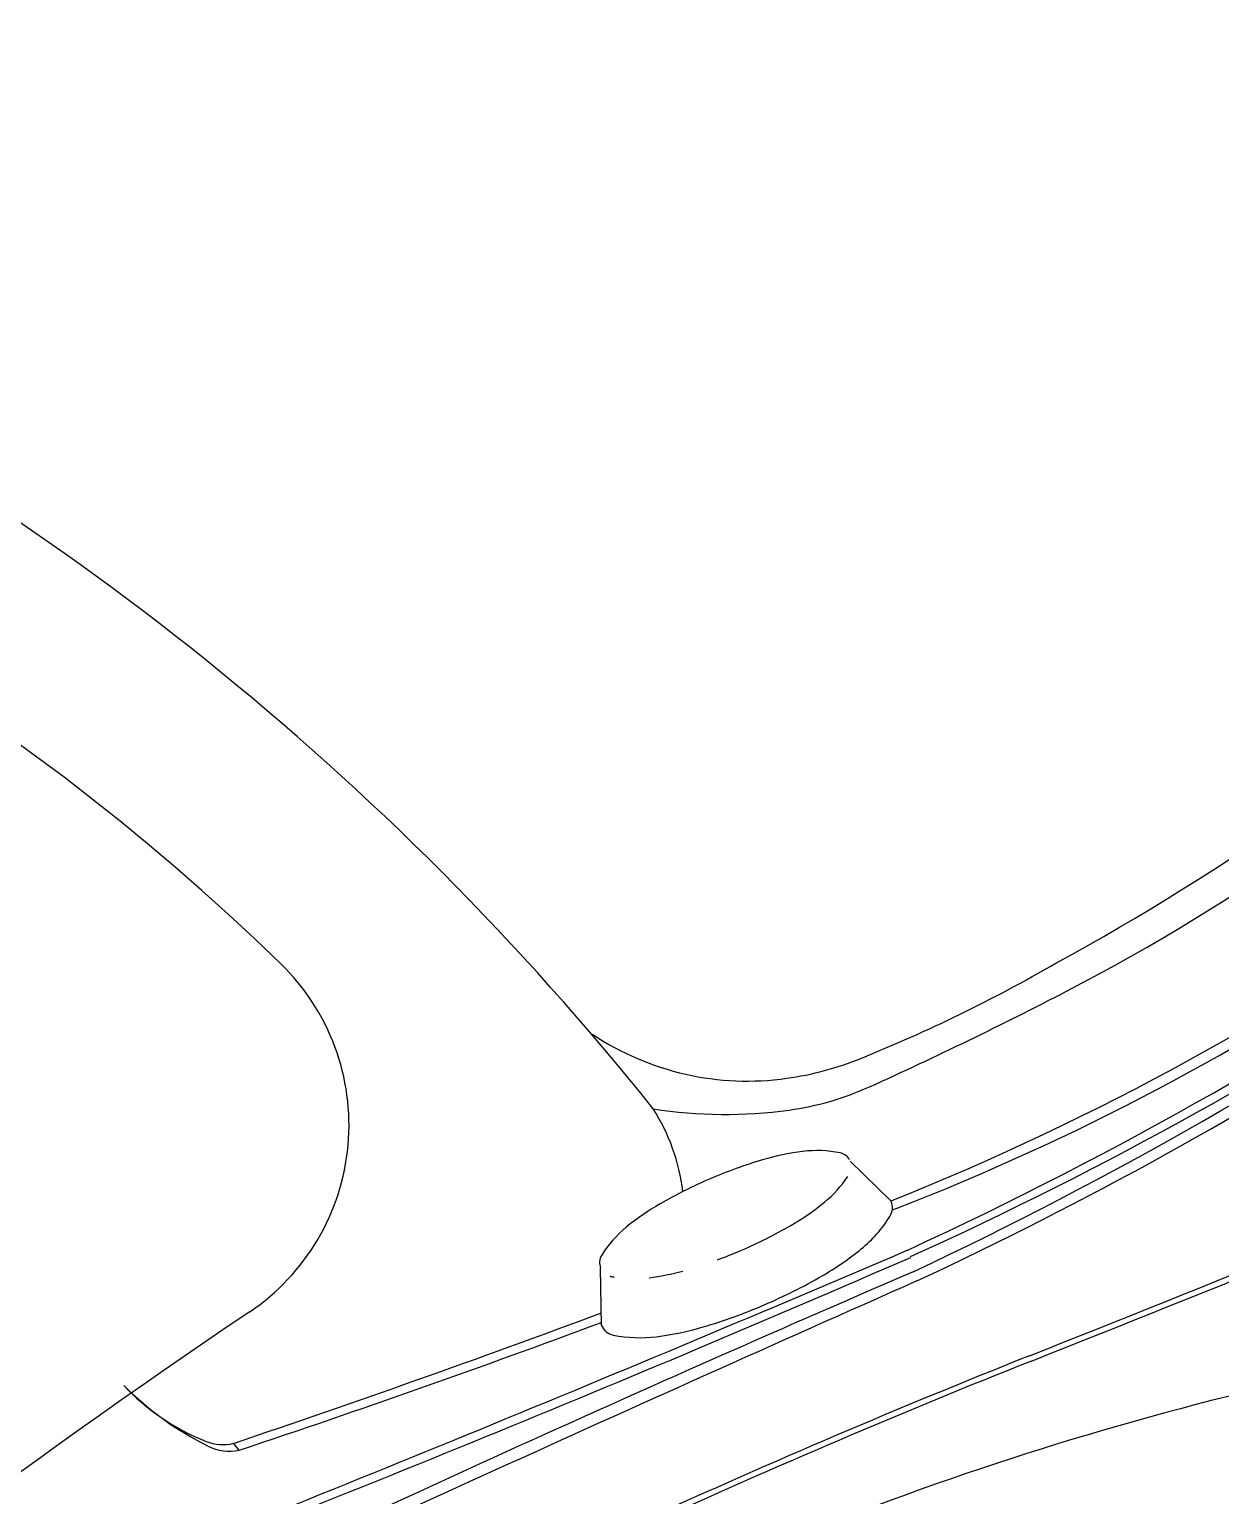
# Model space of a CAD drawing. Extents: x 1077 to 1145, y 510 to 635.
# Drawn here: x 1108.9 to 1122.14, y 545.49 to 561.78 of the extents above; entities that cross this region are included whole.
import ezdxf

# ---------------------------------------------------------------- set-up
doc = ezdxf.new("R2010")
doc.units = 0
doc.header["$MEASUREMENT"] = 0
doc.layers.add('1', color=4, linetype='Continuous')

# ---------------------------------------------------------------- blocks, each defined once
blk = doc.blocks.new('L')
at = {"layer": '1', "color": 2}
for p, q in [((-1.52, -1.075), (-1.755, -0.484)), ((1.745, -0.521), (1.497, -1.107))]:
    blk.add_line(p, q, dxfattribs=at)
for points in [[(1.745, -0.521, 0.245947), (1.668, -0.371, 0.081817), (1.236, -0.16, 0.04033), (0.718, -0.05, 0.029604), (0, 0, 0.029604), (-0.719, -0.035, 0.04033), (-1.239, -0.134, 0.081817), (-1.675, -0.336, 0.245947), (-1.755, -0.484, 0.196903)], [(-1.519, -1.093, 0.216002), (-1.454, -1.205, 0.081817), (-1.082, -1.386, 0.04033), (-0.635, -1.481, 0.029604), (-0.016, -1.524, 0.029604), (0.604, -1.494, 0.04033), (1.052, -1.409, 0.081817), (1.428, -1.235, 0.245947), (1.497, -1.107, 0.245947)], [(1.497, -1.107, 0.005775), (1.497, -1.103, 0.081817)]]:
    blk.add_lwpolyline(points, format="xyb", dxfattribs=at)
at = {"layer": '1', "color": 3}
for points in [[(0.27, -0.668, 0.013206), (-0.007, -0.658, 0.029604), (-0.627, -0.688, 0.04033), (-1.075, -0.774, 0.075759), (-1.426, -0.93, 0.245947)], [(1.047, -0.793, 0.033602), (0.676, -0.71, 0.029604)], [(1.437, -0.982, 0.012327), (1.431, -0.978, 0.007666), (1.399, -0.956, 0.034668)]]:
    blk.add_lwpolyline(points, format="xyb", dxfattribs=at)
blk = doc.blocks.new('2011TX')
at = {"layer": '1', "color": 3, "linetype": 'Continuous'}
blk.add_line((34.24, -44.282), (34.177, -44.204), dxfattribs=at)
for centre, radius, start, end in [((-103.918, -158.588), 200.06, 39.50963, 44.49037), ((11.483, -11.482), 56.462, 281.1424, 348.857), ((13.813, -60.463), 32.021, 38.5936, 63.8179), ((22.586, -0.771), 45.483, 294.8047, 314.1004), ((21.917, -0.324), 46.416, 295.2663, 313.1238), ((23.921, -2.881), 43.088, 294.3689, 313.2846), ((32.556, -18.214), 23.62, 297.4166, 313.2629), ((23.269, -2.626), 43.866, 294.9453, 311.0987), ((30.182, -13.3), 30.39, 291.8663, 305.6797), ((31.626, -16.035), 27.415, 291.2024, 304.537), ((22.228, 1.697), 46.051, 294.3876, 297.4166), ((39.91, -37.305), 3.227, 277.8347, 294.3876), ((36.975, -41.678), 2.212, 7.054, 32.5367), ((39.642, -35.357), 5.193, 261.1204, 277.8347), ((-9.844, 86.438), 137.86, 291.85674, 291.86633), ((-6.556, 77.781), 128.7, 291.92322, 291.94469), ((-93.32, 273.136), 342.882, 291.46221, 293.184), ((-53.598, 177.18), 239.129, 291.02249, 293.48598), ((139.999, -270.498), 248.459, 113.29858, 115.65269), ((276.377, -571.624), 578.894, 113.907886, 114.923382), ((-9.844, 86.438), 137.86, 288.6217, 290.424), ((-6.556, 77.781), 128.7, 288.48076, 290.38131), ((35.469, -41.058), 3.545, 224.9494, 243.6826), ((34.814, -41.815), 2.548, 223.3084, 248.3215), ((54.082, -79.081), 36.489, 103.5097, 121.3453), ((34.058, -43.719), 0.5, 248.3215, 283.8221), ((34.136, -43.754), 0.538, 243.6826, 281.1711)]:
    blk.add_arc(centre, radius, start, end, dxfattribs=at)
at = {"layer": '1', "linetype": 'Continuous'}
blk.add_arc((11.483, -11.482), 56.992, 278.0077, 351.9917, dxfattribs=at)
at = {"layer": '1', "color": 2, "linetype": 'Continuous'}
for centre, radius, start, end in [((52.327, -39.726), 26.432, 138.3782, 155.1216), ((16.368, -57.752), 26.314, 45.8311, 100.5205), ((30.313, -14.984), 27.195, 298.5595, 312.2189), ((32.961, -40.67), 2.5, 303.9737, 45.8311), ((34.648, -23.865), 17.328, 292.0269, 300.0081), ((39.887, -37.069), 3.111, 236.405, 278.0722), ((39.831, -36.674), 3.51, 278.0722, 292.0269), ((-164.732, 479.184), 562.21, 291.68644, 292.35182), ((-164.732, 479.184), 562.272, 291.68644, 292.35182), ((85.711, -118.953), 91.897, 123.97373, 135.4589), ((77.766, -130.608), 94.031, 111.68644, 117.33348), ((77.766, -130.608), 93.969, 111.68644, 117.33348)]:
    blk.add_arc(centre, radius, start, end, dxfattribs=at)
at = {"layer": '1', "rotation": 203.8216633982445}
blk.add_blockref('L', (40.073, -42.667), dxfattribs=at)

msp = doc.modelspace()

# ---------------------------------------------------------------- block references
at = {"layer": '1'}
msp.add_blockref('2011TX', (1076.995, 590.275), dxfattribs=at)

doc.saveas('drawing.dxf')
